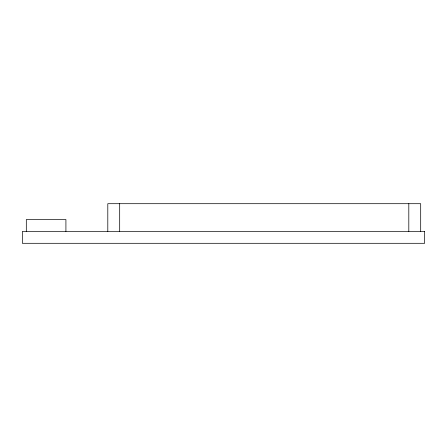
<?xml version="1.0" encoding="UTF-8"?>
<svg xmlns="http://www.w3.org/2000/svg" width="447" height="447" viewBox="0 0 447 447"><rect width="100%" height="100%" fill="white"/><g stroke="black" fill="none" stroke-linecap="round" stroke-linejoin="round"><path stroke-width="0.67" d="M420.688 231.423L420.688 203.698L107.8 203.698L107.8 231.423M408.809 203.698L408.809 231.423M119.684 203.698L119.684 231.423M65.916 231.423L65.916 219.538L26.312 219.538L26.312 231.423M424.65 231.423L22.35 231.423L22.35 243.302L424.65 243.302L424.65 231.423"/></g></svg>
